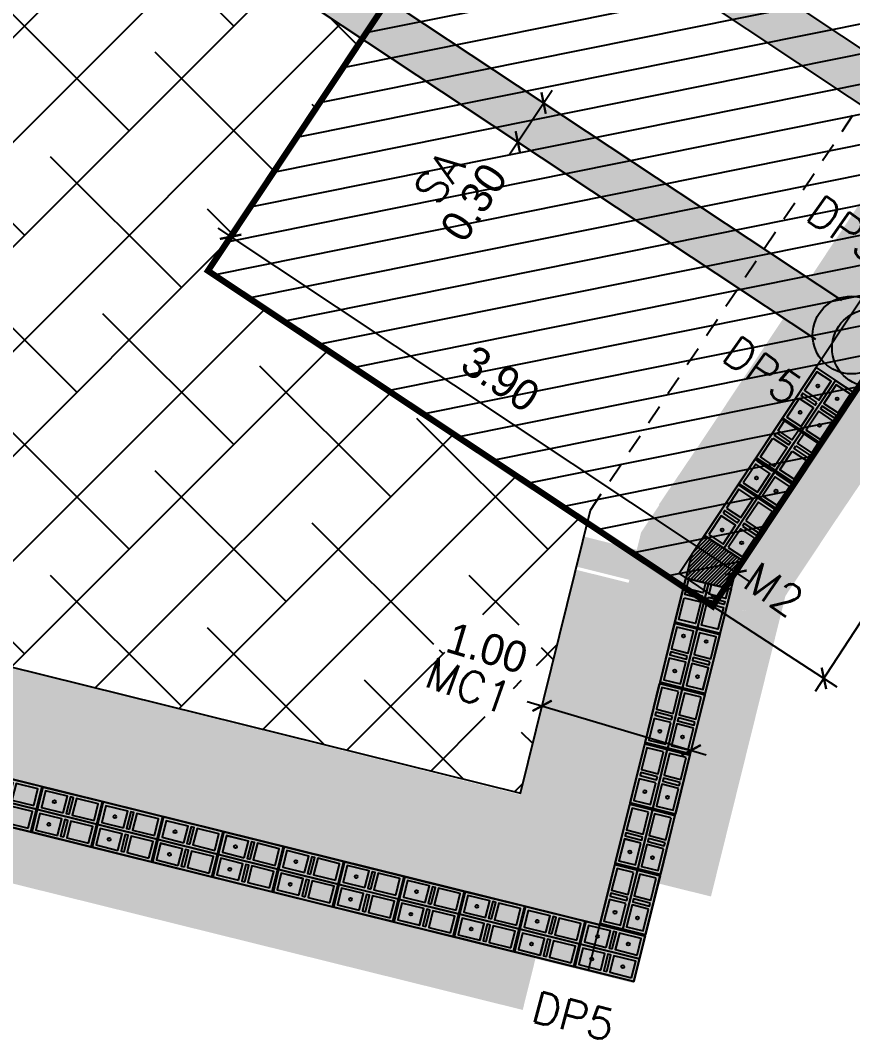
# Model space of a CAD drawing. Header units: metres. Extents: x -33.7 to 13.3, y -17.6 to 9.2.
# Drawn here: x -21.92 to -16.56, y -17.63 to -11.08 of the extents above; entities that cross this region are included whole.
import ezdxf
from ezdxf.enums import TextEntityAlignment as Align
from ezdxf.xclip import XClip

# ---------------------------------------------------------------- set-up
doc = ezdxf.new("R2010")
doc.units = ezdxf.units.M
doc.header["$XCLIPFRAME"] = 2
doc.linetypes.add('HIDDEN', pattern=[0.375, 0.25, -0.125])
for name, color, linetype in [('00', 8, 'Continuous'), ('COTAS', 1, 'Continuous'), ('Pin DP1 en Muro de contencion de 30cm', 3, 'Continuous'), ('Pin DP2 en Muro de contencion de 30cm', 33, 'Continuous'), ('Pin DP5 en Muro de contencion de 30cm', 8, 'Continuous'), ('REVISION', 1, 'Continuous'), ('S-cotas 001', 1, 'Continuous'), ('Zapata Z5 de 3.90 x 7.90 x 0.45 m', 40, 'Continuous')]:
    doc.layers.add(name, color=color, linetype=linetype)
for name, color, linetype, transparency in [('Cimiento corrido MC1 de 1.00 x 0.30 m', 4, 'Continuous', 0.5), ('Cimiento corrido MC1 de 1.00 x 0.30 m (dentro de zapata)', 144, 'Continuous', 0.5), ('SOT Muro de contencion de 30cm', 6, 'Continuous', 0.5)]:
    doc.layers.add(name, color=color, linetype=linetype, transparency=transparency)
doc.styles.add('ROMANS', font='romans')
doc.styles.add('ROTULOS', font='GOTHIC.TTF')
doc.styles.get("Standard").update_dxf_attribs({"font": 'arial.ttf'})
doc.dimstyles.new('DIM_100_2', dxfattribs={"dimtxt": 0.2, "dimasz": 0.1, "dimexe": 0.1, "dimexo": 0.1, "dimgap": 0.15, "dimtad": 1, "dimdsep": 46, "dimtxsty": 'ROTULOS', "dimblk": 'ARCHTICK', "dimcen": 0.1, "dimdle": 0.1, "dimaunit": 1, "dimadec": 3, "dimazin": 3, "dimtfac": 1, "dimtix": 1, "dimtmove": 2, "dimatfit": 3, "dimldrblk": 'FLECHA', "dimfxl": 0.25, "dimtvp": 1, "dimtolj": 1, "dimlwd": -1, "dimlwe": -1})

# ---------------------------------------------------------------- blocks, each defined once
blk = doc.blocks.new('*U102')
for points in [[(-0.075, 0.4), (0.075, 0.4), (0.075, 0.01), (-0.075, 0.01)], [(0.055, 0.38), (-0.055, 0.38), (-0.055, 0.235), (0.055, 0.235)], [(0.055, 0.215), (-0.055, 0.215), (-0.055, 0.195), (0.055, 0.195)], [(0.055, 0.175), (-0.055, 0.175), (-0.055, 0.03), (0.055, 0.03)]]:
    blk.add_lwpolyline(points, close=True)
at = {"color": 251}
blk.add_lwpolyline([(-0.075, 0), (0.075, 0)], dxfattribs=at)
at = {"color": 3}
blk.add_circle((0, 0.1025), 0.00953, dxfattribs=at)
blk = doc.blocks.new('*U103')
for points in [[(-0.075, 0.4), (0.075, 0.4), (0.075, 0.01), (-0.075, 0.01)], [(0.055, 0.38), (-0.055, 0.38), (-0.055, 0.235), (0.055, 0.235)], [(0.055, 0.215), (-0.055, 0.215), (-0.055, 0.195), (0.055, 0.195)], [(0.055, 0.175), (-0.055, 0.175), (-0.055, 0.03), (0.055, 0.03)]]:
    blk.add_lwpolyline(points, close=True)
at = {"color": 251}
blk.add_lwpolyline([(-0.075, 0), (0.075, 0)], dxfattribs=at)
at = {"color": 3}
blk.add_circle((0, 0.1025), 0.00953, dxfattribs=at)
blk = doc.blocks.new('*U104')
for points in [[(-0.075, 0.4), (0.075, 0.4), (0.075, 0.01), (-0.075, 0.01)], [(0.055, 0.38), (-0.055, 0.38), (-0.055, 0.235), (0.055, 0.235)], [(0.055, 0.215), (-0.055, 0.215), (-0.055, 0.195), (0.055, 0.195)], [(0.055, 0.175), (-0.055, 0.175), (-0.055, 0.03), (0.055, 0.03)]]:
    blk.add_lwpolyline(points, close=True)
at = {"color": 251}
blk.add_lwpolyline([(-0.075, 0), (0.075, 0)], dxfattribs=at)
at = {"color": 3}
blk.add_circle((0, 0.1025), 0.00953, dxfattribs=at)
blk = doc.blocks.new('*U13')
for points in [[(-0.075, 0.4), (0.075, 0.4), (0.075, 0.01), (-0.075, 0.01)], [(0.055, 0.38), (-0.055, 0.38), (-0.055, 0.235), (0.055, 0.235)], [(0.055, 0.215), (-0.055, 0.215), (-0.055, 0.195), (0.055, 0.195)], [(0.055, 0.175), (-0.055, 0.175), (-0.055, 0.03), (0.055, 0.03)]]:
    blk.add_lwpolyline(points, close=True)
blk = doc.blocks.new('*U101')
for points in [[(-0.075, 0.4), (0.075, 0.4), (0.075, 0.01), (-0.075, 0.01)], [(0.055, 0.38), (-0.055, 0.38), (-0.055, 0.235), (0.055, 0.235)], [(0.055, 0.215), (-0.055, 0.215), (-0.055, 0.195), (0.055, 0.195)], [(0.055, 0.175), (-0.055, 0.175), (-0.055, 0.03), (0.055, 0.03)]]:
    blk.add_lwpolyline(points, close=True)
at = {"color": 251}
blk.add_lwpolyline([(-0.075, 0), (0.075, 0)], dxfattribs=at)
at = {"color": 3}
blk.add_circle((0, 0.1025), 0.00953, dxfattribs=at)
blk = doc.blocks.new('*U16')
for points in [[(-0.075, 0.4), (0.075, 0.4), (0.075, 0.01), (-0.075, 0.01)], [(0.055, 0.38), (-0.055, 0.38), (-0.055, 0.235), (0.055, 0.235)], [(0.055, 0.215), (-0.055, 0.215), (-0.055, 0.195), (0.055, 0.195)], [(0.055, 0.175), (-0.055, 0.175), (-0.055, 0.03), (0.055, 0.03)]]:
    blk.add_lwpolyline(points, close=True)
at = {"color": 251}
blk.add_lwpolyline([(-0.075, 0), (0.075, 0)], dxfattribs=at)
at = {"color": 3}
blk.add_circle((0, 0.1025), 0.00953, dxfattribs=at)
blk = doc.blocks.new('*U66')
for points in [[(-0.075, 0.4), (0.075, 0.4), (0.075, 0.01), (-0.075, 0.01)], [(0.055, 0.38), (-0.055, 0.38), (-0.055, 0.235), (0.055, 0.235)], [(0.055, 0.215), (-0.055, 0.215), (-0.055, 0.195), (0.055, 0.195)], [(0.055, 0.175), (-0.055, 0.175), (-0.055, 0.03), (0.055, 0.03)]]:
    blk.add_lwpolyline(points, close=True)
at = {"color": 251}
blk.add_lwpolyline([(-0.075, 0), (0.075, 0)], dxfattribs=at)
at = {"color": 3}
blk.add_circle((0, 0.1025), 0.00953, dxfattribs=at)
blk = doc.blocks.new('*U12')
for points in [[(-0.075, 0.4), (0.075, 0.4), (0.075, 0.01), (-0.075, 0.01)], [(0.055, 0.38), (-0.055, 0.38), (-0.055, 0.235), (0.055, 0.235)], [(0.055, 0.215), (-0.055, 0.215), (-0.055, 0.195), (0.055, 0.195)], [(0.055, 0.175), (-0.055, 0.175), (-0.055, 0.03), (0.055, 0.03)]]:
    blk.add_lwpolyline(points, close=True)
at = {"color": 251}
blk.add_lwpolyline([(-0.075, 0), (0.075, 0)], dxfattribs=at)
at = {"color": 3}
for centre in [(0, 0.3075), (0, 0.1025)]:
    blk.add_circle(centre, 0.00953, dxfattribs=at)
blk = doc.blocks.new('*U67')
for points in [[(-0.075, 0.4), (0.075, 0.4), (0.075, 0.01), (-0.075, 0.01)], [(0.055, 0.38), (-0.055, 0.38), (-0.055, 0.235), (0.055, 0.235)], [(0.055, 0.215), (-0.055, 0.215), (-0.055, 0.195), (0.055, 0.195)], [(0.055, 0.175), (-0.055, 0.175), (-0.055, 0.03), (0.055, 0.03)]]:
    blk.add_lwpolyline(points, close=True)
at = {"color": 251}
blk.add_lwpolyline([(-0.075, 0), (0.075, 0)], dxfattribs=at)
at = {"color": 3}
blk.add_circle((0, 0.1025), 0.00953, dxfattribs=at)
blk = doc.blocks.new('*U68')
for points in [[(-0.075, 0.4), (0.075, 0.4), (0.075, 0.01), (-0.075, 0.01)], [(0.055, 0.38), (-0.055, 0.38), (-0.055, 0.235), (0.055, 0.235)], [(0.055, 0.215), (-0.055, 0.215), (-0.055, 0.195), (0.055, 0.195)], [(0.055, 0.175), (-0.055, 0.175), (-0.055, 0.03), (0.055, 0.03)]]:
    blk.add_lwpolyline(points, close=True)
at = {"color": 251}
blk.add_lwpolyline([(-0.075, 0), (0.075, 0)], dxfattribs=at)
at = {"color": 3}
blk.add_circle((0, 0.1025), 0.00953, dxfattribs=at)
blk = doc.blocks.new('*U69')
for points in [[(-0.075, 0.4), (0.075, 0.4), (0.075, 0.01), (-0.075, 0.01)], [(0.055, 0.38), (-0.055, 0.38), (-0.055, 0.235), (0.055, 0.235)], [(0.055, 0.215), (-0.055, 0.215), (-0.055, 0.195), (0.055, 0.195)], [(0.055, 0.175), (-0.055, 0.175), (-0.055, 0.03), (0.055, 0.03)]]:
    blk.add_lwpolyline(points, close=True)
at = {"color": 251}
blk.add_lwpolyline([(-0.075, 0), (0.075, 0)], dxfattribs=at)
at = {"color": 3}
blk.add_circle((0, 0.1025), 0.00953, dxfattribs=at)
blk = doc.blocks.new('*U70')
for points in [[(-0.075, 0.4), (0.075, 0.4), (0.075, 0.01), (-0.075, 0.01)], [(0.055, 0.38), (-0.055, 0.38), (-0.055, 0.235), (0.055, 0.235)], [(0.055, 0.215), (-0.055, 0.215), (-0.055, 0.195), (0.055, 0.195)], [(0.055, 0.175), (-0.055, 0.175), (-0.055, 0.03), (0.055, 0.03)]]:
    blk.add_lwpolyline(points, close=True)
at = {"color": 251}
blk.add_lwpolyline([(-0.075, 0), (0.075, 0)], dxfattribs=at)
at = {"color": 3}
blk.add_circle((0, 0.1025), 0.00953, dxfattribs=at)
blk = doc.blocks.new('*U71')
for points in [[(-0.075, 0.4), (0.075, 0.4), (0.075, 0.01), (-0.075, 0.01)], [(0.055, 0.38), (-0.055, 0.38), (-0.055, 0.235), (0.055, 0.235)], [(0.055, 0.215), (-0.055, 0.215), (-0.055, 0.195), (0.055, 0.195)], [(0.055, 0.175), (-0.055, 0.175), (-0.055, 0.03), (0.055, 0.03)]]:
    blk.add_lwpolyline(points, close=True)
at = {"color": 251}
blk.add_lwpolyline([(-0.075, 0), (0.075, 0)], dxfattribs=at)
at = {"color": 3}
blk.add_circle((0, 0.1025), 0.00953, dxfattribs=at)
blk = doc.blocks.new('*U72')
for points in [[(-0.075, 0.4), (0.075, 0.4), (0.075, 0.01), (-0.075, 0.01)], [(0.055, 0.38), (-0.055, 0.38), (-0.055, 0.235), (0.055, 0.235)], [(0.055, 0.215), (-0.055, 0.215), (-0.055, 0.195), (0.055, 0.195)], [(0.055, 0.175), (-0.055, 0.175), (-0.055, 0.03), (0.055, 0.03)]]:
    blk.add_lwpolyline(points, close=True)
at = {"color": 251}
blk.add_lwpolyline([(-0.075, 0), (0.075, 0)], dxfattribs=at)
at = {"color": 3}
blk.add_circle((0, 0.1025), 0.00953, dxfattribs=at)
blk = doc.blocks.new('*U73')
for points in [[(-0.075, 0.4), (0.075, 0.4), (0.075, 0.01), (-0.075, 0.01)], [(0.055, 0.38), (-0.055, 0.38), (-0.055, 0.235), (0.055, 0.235)], [(0.055, 0.215), (-0.055, 0.215), (-0.055, 0.195), (0.055, 0.195)], [(0.055, 0.175), (-0.055, 0.175), (-0.055, 0.03), (0.055, 0.03)]]:
    blk.add_lwpolyline(points, close=True)
at = {"color": 251}
blk.add_lwpolyline([(-0.075, 0), (0.075, 0)], dxfattribs=at)
at = {"color": 3}
blk.add_circle((0, 0.1025), 0.00953, dxfattribs=at)
blk = doc.blocks.new('*U74')
for points in [[(-0.075, 0.4), (0.075, 0.4), (0.075, 0.01), (-0.075, 0.01)], [(0.055, 0.38), (-0.055, 0.38), (-0.055, 0.235), (0.055, 0.235)], [(0.055, 0.215), (-0.055, 0.215), (-0.055, 0.195), (0.055, 0.195)], [(0.055, 0.175), (-0.055, 0.175), (-0.055, 0.03), (0.055, 0.03)]]:
    blk.add_lwpolyline(points, close=True)
at = {"color": 251}
blk.add_lwpolyline([(-0.075, 0), (0.075, 0)], dxfattribs=at)
at = {"color": 3}
blk.add_circle((0, 0.1025), 0.00953, dxfattribs=at)
blk = doc.blocks.new('*U75')
for points in [[(-0.075, 0.4), (0.075, 0.4), (0.075, 0.01), (-0.075, 0.01)], [(0.055, 0.38), (-0.055, 0.38), (-0.055, 0.235), (0.055, 0.235)], [(0.055, 0.215), (-0.055, 0.215), (-0.055, 0.195), (0.055, 0.195)], [(0.055, 0.175), (-0.055, 0.175), (-0.055, 0.03), (0.055, 0.03)]]:
    blk.add_lwpolyline(points, close=True)
at = {"color": 251}
blk.add_lwpolyline([(-0.075, 0), (0.075, 0)], dxfattribs=at)
at = {"color": 3}
blk.add_circle((0, 0.1025), 0.00953, dxfattribs=at)
blk = doc.blocks.new('*U105')
for points in [[(-0.075, 0.4), (0.075, 0.4), (0.075, 0.01), (-0.075, 0.01)], [(0.055, 0.38), (-0.055, 0.38), (-0.055, 0.235), (0.055, 0.235)], [(0.055, 0.215), (-0.055, 0.215), (-0.055, 0.195), (0.055, 0.195)], [(0.055, 0.175), (-0.055, 0.175), (-0.055, 0.03), (0.055, 0.03)]]:
    blk.add_lwpolyline(points, close=True)
at = {"color": 251}
blk.add_lwpolyline([(-0.075, 0), (0.075, 0)], dxfattribs=at)
at = {"color": 3}
blk.add_circle((0, 0.3075), 0.00953, dxfattribs=at)
blk = doc.blocks.new('*U361')
for points in [[(-0.075, 0.4), (0.075, 0.4), (0.075, 0.21), (-0.075, 0.21)], [(0.055, 0.38), (-0.055, 0.38), (-0.055, 0.235), (0.055, 0.235)]]:
    blk.add_lwpolyline(points, close=True)
at = {"color": 251}
blk.add_lwpolyline([(-0.075, 0.2), (0.075, 0.2)], dxfattribs=at)
blk.add_lwpolyline([(0.055, 0.21), (0.055, 0.215), (-0.055, 0.215), (-0.055, 0.21)])
at = {"color": 3}
blk.add_circle((0, 0.3075), 0.00953, dxfattribs=at)
blk = doc.blocks.new('*U363')
for points in [[(-0.075, 0.4), (0.075, 0.4), (0.075, 0.01), (-0.075, 0.01)], [(0.055, 0.38), (-0.055, 0.38), (-0.055, 0.235), (0.055, 0.235)], [(0.055, 0.215), (-0.055, 0.215), (-0.055, 0.195), (0.055, 0.195)], [(0.055, 0.175), (-0.055, 0.175), (-0.055, 0.03), (0.055, 0.03)]]:
    blk.add_lwpolyline(points, close=True)
at = {"color": 251}
blk.add_lwpolyline([(-0.075, 0), (0.075, 0)], dxfattribs=at)
at = {"color": 3}
for centre in [(0, 0.3075), (0, 0.1025)]:
    blk.add_circle(centre, 0.00953, dxfattribs=at)
blk = doc.blocks.new('*U362')
for points in [[(-0.075, 0.4), (0.075, 0.4), (0.075, 0.01), (-0.075, 0.01)], [(0.055, 0.38), (-0.055, 0.38), (-0.055, 0.235), (0.055, 0.235)], [(0.055, 0.215), (-0.055, 0.215), (-0.055, 0.195), (0.055, 0.195)], [(0.055, 0.175), (-0.055, 0.175), (-0.055, 0.03), (0.055, 0.03)]]:
    blk.add_lwpolyline(points, close=True)
blk = doc.blocks.new('_ArchTick')
at = {"color": 0, "linetype": 'ByBlock', "lineweight": -2, "const_width": 0.15}
blk.add_lwpolyline([(-0.5, -0.5), (0.5, 0.5)], dxfattribs=at)
blk = doc.blocks.new('*D406')
at = {"layer": 'COTAS'}
for p, q in [((-18.7696, -11.9413), (-18.4928, -11.5249)), ((-18.6315, -11.5528), (-18.6315, -11.5528)), ((-18.7976, -11.8027), (-18.7976, -11.8027))]:
    blk.add_line(p, q, dxfattribs=at)
at = {"layer": 'Defpoints', "color": 0}
for p in [(-18.5482, -11.6082), (-18.5482, -11.6082), (-18.7143, -11.858)]:
    blk.add_point(p, dxfattribs=at)
at = {"layer": 'COTAS', "linetype": 'ByBlock', "xscale": 0.1, "yscale": 0.1, "zscale": 0.1}
for p, rotation in [((-18.5482, -11.6082), 56.3867880681234), ((-18.7143, -11.858), 236.3867880681234)]:
    blk.add_blockref('_ArchTick', p, dxfattribs=dict(at, rotation=rotation))
at = {"layer": 'COTAS', "color": 1, "insert": (-18.9971, -12.2474), "char_height": 0.2, "attachment_point": 5, "rotation": 56.38679, "style": 'ROTULOS'}
blk.add_mtext('\\A1;0.30', dxfattribs=at)
blk = doc.blocks.new('FLECHA')
h = blk.add_hatch(color=256)
edge = h.paths.add_edge_path()
edge.add_line((-0.76, -0.716), (-0.346, 0))
edge.add_line((-0.346, 0), (-0.76, 0.716))
edge.add_arc((-0.63, 0.791), 0.15, 30, 210, ccw=False)
edge.add_line((-0.5, 0.866), (0, 0))
edge.add_line((0, 0), (-0.5, -0.866))
edge.add_arc((-0.63, -0.791), 0.15, 150, 330, ccw=False)
blk.add_line((-0.346, 0), (-1.83, 0))
blk.add_lwpolyline([(-0.76, -0.716), (-0.346, 0), (-0.76, 0.716, -1), (-0.5, 0.866), (0, 0), (-0.5, -0.866, -1)], format="xyb", close=True)
blk = doc.blocks.new('*D441')
at = {"layer": 'COTAS'}
for p, q in [((-18.5294, -15.3915), (-18.5294, -15.3915)), ((-18.6538, -15.4588), (-17.5027, -15.802)), ((-17.57, -15.6776), (-17.57, -15.6776))]:
    blk.add_line(p, q, dxfattribs=at)
at = {"layer": 'Defpoints', "color": 0}
for p in [(-18.5579, -15.4874), (-17.5986, -15.7734), (-17.5986, -15.7734)]:
    blk.add_point(p, dxfattribs=at)
at = {"layer": 'COTAS', "linetype": 'ByBlock', "xscale": 0.1, "yscale": 0.1, "zscale": 0.1}
for p, rotation in [((-18.5579, -15.4874), 163.3991030175995), ((-17.5986, -15.7734), 343.3991030175995)]:
    blk.add_blockref('_ArchTick', p, dxfattribs=dict(at, rotation=rotation))
at = {"layer": 'COTAS', "color": 1, "insert": (-18.9118, -15.1161), "char_height": 0.2, "attachment_point": 5, "rotation": 343.3991, "style": 'ROTULOS'}
blk.add_mtext('\\A1;1.00', dxfattribs=at)
blk = doc.blocks.new('*D460')
at = {"layer": 'Defpoints', "color": 0}
for p in [(-20.7079, -12.6881), (-17.3103, -14.6304), (-17.456, -14.8497)]:
    blk.add_point(p, dxfattribs=at)
at = {"layer": 'S-cotas 001'}
for p, q in [((-20.6525, -12.6048), (-20.5068, -12.3856)), ((-20.6454, -12.4135), (-17.227, -14.6858)), ((-17.4007, -14.7664), (-17.2549, -14.5472))]:
    blk.add_line(p, q, dxfattribs=at)
at = {"layer": 'S-cotas 001', "linetype": 'ByBlock', "xscale": 0.1, "yscale": 0.1, "zscale": 0.1}
for p, rotation in [((-20.5621, -12.4688), 146.3867880681234), ((-17.3103, -14.6304), 326.3867880681234)]:
    blk.add_blockref('_ArchTick', p, dxfattribs=dict(at, rotation=rotation))
at = {"layer": 'S-cotas 001', "color": 1, "insert": (-18.8255, -13.3831), "char_height": 0.2, "attachment_point": 5, "rotation": 326.38679, "style": 'ROTULOS'}
blk.add_mtext('\\A1;3.90', dxfattribs=at)
blk = doc.blocks.new('*D461')
at = {"layer": 'Defpoints', "color": 0}
for p in [(-13.3539, -8.1255), (-12.4511, -8.7131), (-17.6472, -14.7226)]:
    blk.add_point(p, dxfattribs=at)
at = {"layer": 'S-cotas 001'}
for p, q in [((-13.2701, -8.1801), (-12.3673, -8.7676)), ((-16.7989, -15.394), (-12.3965, -8.6292)), ((-17.5634, -14.7772), (-16.6606, -15.3647))]:
    blk.add_line(p, q, dxfattribs=at)
at = {"layer": 'S-cotas 001', "linetype": 'ByBlock', "xscale": 0.1, "yscale": 0.1, "zscale": 0.1}
for p, rotation in [((-12.4511, -8.7131), 56.94451861768274), ((-16.7444, -15.3102), 236.9445186176827)]:
    blk.add_blockref('_ArchTick', p, dxfattribs=dict(at, rotation=rotation))
at = {"layer": 'S-cotas 001', "color": 1, "insert": (-14.7625, -11.6933), "char_height": 0.2, "attachment_point": 5, "rotation": 56.94452, "style": 'ROTULOS'}
blk.add_mtext('\\A1;\\A1;7.90', dxfattribs=at)
blk = doc.blocks.new('Pin DP1 en Muro de contencion de 30cm')
at = {"layer": 'Pin DP1 en Muro de contencion de 30cm'}
blk.add_hatch(color=256, dxfattribs=at).paths.add_polyline_path([(-17.68, -16.0187), (-17.7867, -15.9923), (-17.8216, -16.133), (-17.7149, -16.1595)])
blk.add_lwpolyline([(-17.68, -16.0187), (-17.7867, -15.9923), (-17.8216, -16.133), (-17.7149, -16.1595)], close=True, dxfattribs=at)
blk = doc.blocks.new('Pin DP2 en Muro de contencion de 30cm v2')
at = {"layer": 'Pin DP2 en Muro de contencion de 30cm'}
for points in [[(-12.8245, -7.3641), (-12.7328, -7.4249), (-12.6526, -7.3041), (-12.7443, -7.2433)], [(-12.9378, -7.5349), (-12.8462, -7.5957), (-12.766, -7.4749), (-12.8576, -7.4141)]]:
    blk.add_hatch(color=256, dxfattribs=at).paths.add_polyline_path(points)
for points in [[(-12.8245, -7.3641), (-12.7328, -7.4249), (-12.6526, -7.3041), (-12.7443, -7.2433)], [(-12.9378, -7.5349), (-12.8462, -7.5957), (-12.766, -7.4749), (-12.8576, -7.4141)]]:
    blk.add_lwpolyline(points, close=True, dxfattribs=at)
blk = doc.blocks.new('Pin DP5 en Muro de contencion de 30cm v2')
at = {"layer": 'Pin DP5 en Muro de contencion de 30cm'}
for points in [[(-11.591, 8.8152), (-11.591, 8.7052), (-11.446, 8.7052), (-11.446, 8.8152)], [(-11.386, 8.8152), (-11.386, 8.7052), (-11.241, 8.7052), (-11.241, 8.8152)], [(-11.591, 8.6652), (-11.591, 8.5552), (-11.446, 8.5552), (-11.446, 8.6652)], [(-11.386, 8.6652), (-11.386, 8.5552), (-11.241, 8.5552), (-11.241, 8.6652)]]:
    blk.add_hatch(color=256, dxfattribs=at).paths.add_polyline_path(points)
for points in [[(-11.591, 8.8152), (-11.591, 8.7052), (-11.446, 8.7052), (-11.446, 8.8152)], [(-11.386, 8.8152), (-11.386, 8.7052), (-11.241, 8.7052), (-11.241, 8.8152)], [(-11.591, 8.6652), (-11.591, 8.5552), (-11.446, 8.5552), (-11.446, 8.6652)], [(-11.386, 8.6652), (-11.386, 8.5552), (-11.241, 8.5552), (-11.241, 8.6652)]]:
    blk.add_lwpolyline(points, close=True, dxfattribs=at)
blk = doc.blocks.new('Zapata Z5 de 3.90 x 7.90 x 0.45 m')
at = {"layer": 'Zapata Z5 de 3.90 x 7.90 x 0.45 m'}
h = blk.add_hatch(dxfattribs=at)
h.set_pattern_fill('ANSI31', color=256, scale=0.06, style=0)
h.paths.add_polyline_path([(-1.95, -3.95), (1.95, -3.95), (1.95, 3.95), (-1.95, 3.95)])
at = {"layer": 'Zapata Z5 de 3.90 x 7.90 x 0.45 m', "const_width": 0.04}
blk.add_lwpolyline([(-1.95, -3.95), (1.95, -3.95), (1.95, 3.95), (-1.95, 3.95)], close=True, dxfattribs=at)
blk = doc.blocks.new('xMuro 30')
blk.add_hatch(color=256).paths.add_polyline_path([(0, -0.15), (1, -0.15), (1, 0.15), (0, 0.15)])
blk.add_lwpolyline([(0, -0.15), (1, -0.15), (1, 0.15), (0, 0.15)], close=True)
at = {"color": 250, "flags": 1}
for tag, p in [('ID', (0, -0.25)), ('TIPO', (0, -0.35)), ('ESPESOR', (0, -0.45)), ('LARGO', (0, -0.55)), ('ALTO', (0, -0.65)), ('AREA', (0, -0.75))]:
    blk.add_attdef(tag, p, '', height=0.08, dxfattribs=at)

msp = doc.modelspace()

# ---------------------------------------------------------------- hatches: boundary and pattern name
at = {"layer": '00'}
h = msp.add_hatch(dxfattribs=at)
h.set_pattern_fill('ANSI38', color=256, scale=0.15)
h.paths.add_polyline_path([(-4.6593, 0.8334), (-8.386, 0.8334), (-8.386, -0.2387), (-4.6593, -0.2387)])
h.paths.add_polyline_path([(-5.3507, 0.0369), (-4.7173, 0.0369), (-4.7173, -0.2631), (-5.3507, -0.2631)])
h.paths.add_polyline_path([(-8.1834, 0.8535), (-7.731, 0.8535), (-7.731, 0.5535), (-8.1834, 0.5535)])
h.paths.add_polyline_path([(-9.586, 0.8334), (-9.586, -0.2387), (-8.386, -0.2387), (-8.386, 0.8334)])
h.paths.add_polyline_path([(-8.386, 6.3702), (-8.386, 1.5334), (-4.6593, 1.5334), (-4.6593, 3.3291), (-2.586, 3.3291), (-2.586, 6.3702)])
h.paths.add_polyline_path([(-11.086, 6.3702), (-11.086, 2.9834), (-9.586, 2.9834), (-9.586, 1.5334), (-8.386, 1.5334), (-8.386, 6.3702)])
h.paths.add_polyline_path([(-9.5393, 1.8241), (-8.9155, 1.8241), (-8.9155, 1.5241), (-9.5393, 1.5241)])
h.paths.add_polyline_path([(-8.386, 6.3702), (-8.386, 7.7363), (-8.8848, 7.7363), (-9.2848, 7.7363), (-9.6848, 7.7363), (-10.0848, 7.7363), (-10.4848, 7.7363), (-10.611, 7.7363), (-10.8848, 7.7362), (-11.086, 7.7362), (-11.086, 6.3702)])
h.paths.add_polyline_path([(-3.182, 7.8863), (-3.182, 7.8663), (-3.182, 7.8364), (-3.182, 7.7563), (-3.182, 7.7363), (-3.372, 7.7363), (-3.372, 7.8364), (-3.7597, 7.8364), (-3.7597, 7.7363), (-3.986, 7.7363), (-3.986, 6.7363), (-4.686, 6.7363), (-4.686, 7.7363), (-4.9222, 7.7363), (-5.1122, 7.7363), (-5.3598, 7.7363), (-5.7598, 7.7363), (-6.1598, 7.7363), (-6.5598, 7.7363), (-6.9598, 7.7363), (-7.3598, 7.7363), (-7.586, 7.7362), (-7.586, 6.7363), (-8.286, 6.7363), (-8.286, 7.7363), (-8.386, 7.7363), (-8.386, 6.3702), (-2.586, 6.3702), (-2.586, 6.7363), (-2.936, 6.7363), (-2.936, 7.7363), (-3.172, 7.7363), (-3.172, 7.8364), (-3.172, 7.8863)], is_closed=False)
h.paths.add_polyline_path([(-2.586, 3.3291), (1.439, 3.3291), (1.439, 4.9451), (-2.011, 4.9451), (-2.011, 6.3702), (-2.586, 6.3702)])
h.paths.add_polyline_path([(-2.011, 7.7363), (-2.236, 7.7363), (-2.236, 6.7363), (-2.586, 6.7363), (-2.586, 6.3702), (-2.011, 6.3702)])
h.paths.add_polyline_path([(4.6574, 4.9302), (3.9462, 5.2268), (4.0571, 5.4926), (2.139, 6.2926), (2.139, 1.5084), (3.2303, 1.5084)])
h.paths.add_polyline_path([(10.1144, 2.8169), (9.7724, 2.9595), (9.9071, 3.2826), (6.4461, 4.726), (6.2536, 4.2645), (5.3035, 4.6608), (3.9158, 1.3334), (9.4957, 1.3334), (9.7777, 2.0095)])
h.paths.add_polyline_path([(8.7205, 1.6505), (9.3407, 1.3935), (9.1876, 1.024), (8.5673, 1.281)])
h.paths.add_polyline_path([(9.4957, 1.3334), (3.9158, 1.3334), (3.6968, 0.8084), (2.139, 0.8084), (2.139, -2.6637), (7.8287, -2.6637)])
h.paths.add_polyline_path([(7.0302, -2.4025), (7.6504, -2.6595), (7.4973, -3.029), (6.877, -2.772)])
h.paths.add_polyline_path([(8.6568, 1.3446), (9.1961, 1.0926), (9.0691, 0.8208), (8.5298, 1.0728)])
h.paths.add_polyline_path([(7.453, -3.5646), (7.8287, -2.6637), (2.139, -2.6637), (2.139, -3.1747), (3.0741, -3.5646)])
h.paths.add_polyline_path([(3.0741, -3.5646), (6.4622, -4.9777), (6.5969, -4.6546), (6.9389, -4.7973), (7.453, -3.5646)])
h.paths.add_polyline_path([(-5.3882, -2.6637), (-5.3882, -0.9387), (-8.0538, -0.9387), (-8.0538, -2.6637)])
h.paths.add_polyline_path([(-6.0368, -2.5157), (-5.5845, -2.5157), (-5.5845, -2.8157), (-6.0368, -2.8157)])
h.paths.add_polyline_path([(-11.386, -3.8953), (-11.386, -2.6637), (-11.386, -0.3166), (-12.886, -0.3166), (-12.886, 0.5401), (-15.8572, -0.7944), (-17.5814, -3.3881), (-14.0719, -5.7717), (-13.5557, -4.9952), (-12.557, -5.6591)])
h.paths.add_polyline_path([(-15.8572, -0.7944), (-17.6054, -1.5796), (-17.4593, -1.6767), (-18.2811, -2.9129), (-17.5814, -3.3881)])
h.paths.add_polyline_path([(-12.886, 1.3334), (-12.886, 2.4194), (-15.3829, 4.7202), (-17.9279, 4.7202), (-20.7334, 0.4997), (-17.9006, -1.3833), (-15.5456, -0.3256), (-14.4428, 1.3334)])
h.paths.add_polyline_path([(-11.786, 2.9834), (-12.886, 2.9834), (-12.886, 2.8274), (-15.36, 5.107), (-15.36, 5.5139), (-11.786, 5.5139), (-11.786, 2.9834)])
h.paths.add_polyline_path([(-23.2556, 0.1331), (-23.1743, 0.079), (-22.2323, 1.4961), (-20.9832, 0.6658), (-18.2881, 4.7202), (-18.66, 4.7202), (-18.66, 7.0363)])
h.paths.add_polyline_path([(-15.36, 7.0363), (-15.36, 6.3702), (-11.786, 6.3702), (-11.786, 7.0363)])
h.paths.add_polyline_path([(-14.9493, 6.5059), (-14.4969, 6.5059), (-14.4969, 6.2059), (-14.9493, 6.2059)])
h.paths.add_polyline_path([(-13.402, 7.054), (-12.7307, 7.0389), (-12.7397, 6.639), (-13.411, 6.6541)])
h.paths.add_polyline_path([(-11.736, 6.2139), (-11.736, 6.3702), (-15.36, 6.3702), (-15.36, 6.2139)])
h.paths.add_polyline_path([(-22.706, -7.3169), (-22.4748, -6.3262), (-20.6318, -6.7465), (-19.9949, -3.9537), (-22.5603, -2.2485), (-24.2496, -4.7898), (-23.3334, -5.3988), (-24.0254, -6.4398)])
h.paths.add_polyline_path([(-25.7636, -7.053), (-25.6242, -7.0875), (-25.9129, -8.2523), (-23.5743, -8.8319), (-23.4877, -8.4824), (-23.4397, -8.2471), (-23.8182, -8.1533), (-24.2016, -8.0582), (-24.5899, -7.962), (-24.9781, -7.8658), (-25.3664, -7.7696), (-25.7449, -7.6757), (-25.7088, -7.5301), (-25.3206, -7.6264), (-24.9323, -7.7226), (-24.5441, -7.8188), (-24.1558, -7.9151), (-23.7821, -8.0077), (-23.3939, -8.1039), (-23.2483, -8.14), (-23.3445, -8.5282), (-23.4287, -8.868), (-23.0877, -8.9525), (-22.706, -7.3169), (-24.0254, -6.4398), (-24.7173, -7.4808), (-25.6392, -6.868)])
h.paths.add_polyline_path([(-19.3284, -9.3819), (-18.7609, -9.7591), (-16.3508, -6.1334), (-13.937, -7.7379), (-13.7738, -7.492), (-14.7736, -6.8274), (-14.238, -6.0216), (-17.7475, -3.638), (-19.9216, -6.9085), (-18.797, -7.165)])
h.paths.add_polyline_path([(-19.7546, -10.8089), (-19.5492, -10.945), (-18.927, -10.009), (-19.4029, -9.6926), (-19.6751, -10.8286)])
h.paths.add_polyline_path([(-18.6973, -16.0499), (-18.2664, -14.311), (-20.7079, -12.6881), (-19.7152, -11.1948), (-20.6224, -10.5938), (-20.8884, -10.5278), (-21.2767, -10.4316), (-21.6649, -10.3354), (-22.0532, -10.2391), (-22.124, -10.2216), (-24.9656, -14.4963)])
h.paths.add_polyline_path([(-24.9656, -14.4963), (-22.124, -10.2216), (-22.4414, -10.1429), (-22.8297, -10.0467), (-23.218, -9.9505), (-23.6062, -9.8542), (-23.9945, -9.758), (-24.3827, -9.6618), (-24.771, -9.5655), (-25.1592, -9.4693), (-25.5475, -9.3731), (-25.9357, -9.2769), (-26.1534, -9.2229), (-26.324, -9.1806), (-26.7122, -9.0844), (-27.1005, -8.9882), (-27.2036, -8.9626), (-30.0452, -13.2373), (-25.6764, -14.3201)])
h.paths.add_polyline_path([(-22.1972, -9.4099), (-21.5063, -9.5712), (-21.5972, -9.9607), (-22.2881, -9.7994)])
h.paths.add_polyline_path([(-27.2036, -8.9626), (-27.4887, -8.8919), (-27.877, -8.7957), (-28.2652, -8.6995), (-28.2888, -8.6936), (-28.6535, -8.6032), (-29.032, -8.5094), (-29.1026, -8.4919), (-31.9442, -12.7666), (-30.0452, -13.2373)])
h.paths.add_polyline_path([(-29.6289, -8.3615), (-29.6974, -8.3445), (-29.733, -8.3357), (-30.0423, -8.259), (-33.4182, -12.4013), (-31.9442, -12.7666), (-29.1026, -8.4919), (-29.2503, -8.4553)])
h.paths.add_polyline_path([(-27.3143, -6.1019), (-26.9261, -6.1982), (-26.5378, -6.2944), (-26.4809, -6.3085), (-26.7993, -6.0969), (-26.1073, -5.0559), (-26.5251, -4.7781), (-27.3934, -6.0824), (-27.3241, -6.0995)], is_closed=False)
h.paths.add_polyline_path([(-26.1838, -6.5367), (-26.1924, -6.5713), (-26.338, -6.5352), (-26.3294, -6.5006), (-26.5836, -6.4376), (-26.9719, -6.3414), (-27.3601, -6.2451), (-27.4817, -6.215), (-27.7172, -6.5687), (-26.0735, -6.9761), (-25.889, -6.702), (-26.1102, -6.5549)])
h.paths.add_polyline_path([(-27.7888, -6.6763), (-28.4237, -7.6299), (-28.0482, -7.723)])
h.paths.add_polyline_path([(-23.1743, 0.079), (-23.2556, 0.1331), (-26.5251, -4.7781), (-26.1073, -5.0559), (-25.4153, -4.0149), (-24.4994, -4.6237), (-22.8101, -2.0824), (-24.0592, -1.2521)])
h.paths.add_polyline_path([(-14.4428, 1.3334), (-15.5456, -0.3256), (-12.886, 0.8689), (-12.886, 1.3334)])
h.paths.add_polyline_path([(-11.0382, -0.4636), (-11.0382, -0.3166), (-11.386, -0.3166), (-11.386, -2.6637), (-11.3538, -2.6637), (-11.3538, -0.4636)])
h.paths.add_polyline_path([(-19.9216, -6.9085), (-17.7475, -3.638), (-18.4471, -3.1628), (-19.2861, -4.4249), (-19.7277, -4.1314), (-20.3393, -6.8132)])
h.paths.add_polyline_path([(2.1518, -2.8988), (2.7756, -2.8988), (2.7756, -3.1988), (2.1518, -3.1988)])
h.paths.add_polyline_path([(-20.7446, -3.7304), (-20.0476, -3.8632), (-20.1225, -4.2561), (-20.8195, -4.1233)])
h.paths.add_polyline_path([(-25.755, -7.6631), (-25.1515, -7.8209), (-25.2273, -8.1111), (-25.8309, -7.9534)])
h.paths.add_polyline_path([(-19.2987, -9.1554), (-19.0535, -8.8097), (-18.8088, -8.9833), (-19.054, -9.329)])
h.paths.add_polyline_path([(-20.9886, -10.5251), (-20.5588, -10.6317), (-20.631, -10.9229), (-21.0608, -10.8163)])
h.paths.add_polyline_path([(-25.441, -14.4093), (-25.2795, -13.7576), (-24.8912, -13.8538), (-25.0527, -14.5055)])
h.paths.add_polyline_path([(-25.6505, -14.3528), (-25.5225, -13.7715), (-25.2295, -13.8361), (-25.3575, -14.4174)])
h.paths.add_polyline_path([(-19.8576, -6.0936), (-19.4643, -5.503), (-19.1314, -5.7247), (-19.5246, -6.3153)])
h.paths.add_polyline_path([(-2.011, 6.6254), (-2.0963, 6.6254), (-2.0963, 6.9254), (-2.011, 6.9254)], flags=16)
h.paths.add_polyline_path([(-2.011, 6.8147), (-2.1595, 6.8147), (-2.1595, 7.2147), (-2.011, 7.2147)], flags=16)
h.paths.add_polyline_path([(-7.1504, 0.8049), (-6.441, 0.789), (-6.45, 0.3891), (-7.1594, 0.4051)], flags=16)
h.paths.add_polyline_path([(-7.1232, 0.4867), (-6.547, 0.4867), (-6.547, 0.1867), (-7.1232, 0.1867)], flags=16)
h.paths.add_polyline_path([(-6.0487, -0.1365), (-6.0487, 0.5635), (-5.6487, 0.5635), (-5.6487, -0.1365)], flags=16)
h.paths.add_polyline_path([(-11.0246, 6.0206), (-10.3913, 6.0206), (-10.3913, 5.7206), (-11.0246, 5.7206)], flags=16)
h.paths.add_polyline_path([(-10.7401, 4.2263), (-10.1639, 4.2263), (-10.1639, 3.9263), (-10.7401, 3.9263)], flags=16)
h.paths.add_polyline_path([(-10.8373, 4.5734), (-10.1277, 4.5734), (-10.1277, 4.1734), (-10.8373, 4.1734)], flags=16)
h.paths.add_polyline_path([(-8.9728, 6.9005), (-8.9728, 7.572), (-8.5728, 7.572), (-8.5728, 6.9005)], flags=16)
h.paths.add_polyline_path([(-10.0971, 7.638), (-9.4258, 7.6229), (-9.4348, 7.223), (-10.1061, 7.2381)], flags=16)
h.paths.add_polyline_path([(-10.0218, 7.3154), (-9.4265, 7.3154), (-9.4265, 7.0154), (-10.0218, 7.0154)], flags=16)
h.paths.add_polyline_path([(-10.8373, 7.0355), (-10.1277, 7.0355), (-10.1277, 6.6355), (-10.8373, 6.6355)], flags=16)
h.paths.add_polyline_path([(-10.7401, 6.6884), (-10.1639, 6.6884), (-10.1639, 6.3884), (-10.7401, 6.3884)], flags=16)
h.paths.add_polyline_path([(-5.3728, 6.9005), (-5.3728, 7.572), (-4.9728, 7.572), (-4.9728, 6.9005)], flags=16)
h.paths.add_polyline_path([(-6.3245, 7.3651), (-5.7292, 7.3651), (-5.7292, 7.0651), (-6.3245, 7.0651)], flags=16)
h.paths.add_polyline_path([(-6.3998, 7.638), (-5.7285, 7.6229), (-5.7375, 7.223), (-6.4088, 7.2381)], flags=16)
h.paths.add_polyline_path([(-3.7873, 7.2147), (-3.0777, 7.2147), (-3.0777, 6.8147), (-3.7873, 6.8147)], flags=16)
h.paths.add_polyline_path([(-7.2901, 6.8676), (-6.7139, 6.8676), (-6.7139, 6.5676), (-7.2901, 6.5676)], flags=16)
h.paths.add_polyline_path([(-7.3873, 7.2147), (-6.6777, 7.2147), (-6.6777, 6.8147), (-7.3873, 6.8147)], flags=16)
h.paths.add_polyline_path([(-1.8399, 4.034), (-1.1304, 4.034), (-1.1304, 3.634), (-1.8399, 3.634)], flags=16)
h.paths.add_polyline_path([(0.4157, 4.2451), (0.9919, 4.2451), (0.9919, 3.9451), (0.4157, 3.9451)], flags=16)
h.paths.add_polyline_path([(0.3231, 4.5921), (1.0326, 4.5921), (1.0326, 4.1921), (0.3231, 4.1921)], flags=16)
h.paths.add_polyline_path([(3.3137, 4.5875), (3.9633, 4.302), (3.8023, 3.9358), (3.1528, 4.2213)], flags=16)
h.paths.add_polyline_path([(3.2297, 4.2453), (3.7572, 4.0135), (3.6365, 3.7389), (3.109, 3.9707)], flags=16)
h.paths.add_polyline_path([(2.1466, -0.3731), (2.7704, -0.3731), (2.7704, -0.6731), (2.1466, -0.6731)], flags=16)
h.paths.add_polyline_path([(3.1299, 0.6767), (3.7728, 0.6767), (3.7728, 0.3767), (3.1299, 0.3767)], flags=16)
h.paths.add_polyline_path([(6.9665, -2.7084), (7.5058, -2.9604), (7.3788, -3.2322), (6.8395, -2.9801)], flags=16)
h.paths.add_polyline_path([(-7.9718, -0.9672), (-7.2625, -0.9832), (-7.2715, -1.3831), (-7.9809, -1.3671)], flags=16)
h.paths.add_polyline_path([(-7.9447, -1.2855), (-7.3685, -1.2855), (-7.3685, -1.5855), (-7.9447, -1.5855)], flags=16)
h.paths.add_polyline_path([(-16.0534, -4.1835), (-15.8082, -3.8378), (-15.5635, -4.0114), (-15.8087, -4.3571)], flags=16)
h.paths.add_polyline_path([(-15.882, -4.4089), (-15.4893, -3.818), (-15.1561, -4.0394), (-15.5489, -4.6303)], flags=16)
h.paths.add_polyline_path([(-15.4944, -0.66), (-15.1916, -1.3017), (-15.5533, -1.4724), (-15.8562, -0.8307)], flags=16)
h.paths.add_polyline_path([(-15.1916, -0.7068), (-14.9795, -1.0737), (-15.2392, -1.2238), (-15.4513, -0.8569)], flags=16)
h.paths.add_polyline_path([(-12.4951, -4.0567), (-11.9374, -4.4306), (-12.1602, -4.7628), (-12.7178, -4.3889)], flags=16)
h.paths.add_polyline_path([(-12.6176, -4.3441), (-12.1384, -4.6972), (-12.3163, -4.9387), (-12.7955, -4.5856)], flags=16)
h.paths.add_polyline_path([(-18.1856, -2.8372), (-17.7928, -2.2463), (-17.4597, -2.4677), (-17.8524, -3.0586)], flags=16)
h.paths.add_polyline_path([(-19.6813, 0.7981), (-19.0904, 0.4053), (-19.3118, 0.0722), (-19.9027, 0.465)], flags=16)
h.paths.add_polyline_path([(-15.0925, 3.5852), (-14.7506, 3.8357), (-14.5733, 3.5937), (-14.9152, 3.3432)], flags=16)
h.paths.add_polyline_path([(-19.1626, 2.6531), (-18.5717, 2.2604), (-18.7931, 1.9272), (-19.384, 2.32)], flags=16)
h.paths.add_polyline_path([(-18.8699, 2.7271), (-18.5287, 2.4757), (-18.7067, 2.2342), (-19.0479, 2.4856)], flags=16)
h.paths.add_polyline_path([(-15.0544, 3.2966), (-14.5142, 3.7567), (-14.2549, 3.4521), (-14.795, 2.9921)], flags=16)
h.paths.add_polyline_path([(-15.3473, 5.5061), (-14.7235, 5.5061), (-14.7235, 5.2061), (-15.3473, 5.2061)], flags=16)
h.paths.add_polyline_path([(-13.6656, 5.4855), (-12.9562, 5.4695), (-12.9653, 5.0696), (-13.6746, 5.0856)], flags=16)
h.paths.add_polyline_path([(-13.6384, 5.1672), (-13.0622, 5.1672), (-13.0622, 4.8672), (-13.6384, 4.8672)], flags=16)
h.paths.add_polyline_path([(-20.9408, 3.2934), (-20.4616, 2.9403), (-20.6396, 2.6988), (-21.1188, 3.0519)], flags=16)
h.paths.add_polyline_path([(-20.8113, 3.603), (-20.2521, 3.2313), (-20.4736, 2.8982), (-21.0327, 3.2699)], flags=16)
h.paths.add_polyline_path([(-13.3383, 6.7373), (-12.7431, 6.7373), (-12.7431, 6.4373), (-13.3383, 6.4373)], flags=16)
h.paths.add_polyline_path([(-20.6692, -4.0667), (-20.2504, -4.1315), (-20.2962, -4.4279), (-20.7151, -4.3632)], flags=16)
h.paths.add_polyline_path([(-22.9334, -3.0194), (-22.3425, -3.4122), (-22.5639, -3.7453), (-23.1548, -3.3525)], flags=16)
h.paths.add_polyline_path([(-22.6407, -2.9454), (-22.2996, -3.1968), (-22.4775, -3.4384), (-22.8187, -3.187)], flags=16)
h.paths.add_polyline_path([(-23.6003, -7.6928), (-22.9968, -7.8506), (-23.0727, -8.1408), (-23.6762, -7.983)], flags=16)
h.paths.add_polyline_path([(-19.1273, -9.3808), (-18.7346, -8.7899), (-18.4014, -9.0114), (-18.7942, -9.6023)], flags=16)
h.paths.add_polyline_path([(-19.2282, -15.1266), (-18.6685, -15.3293), (-18.7707, -15.6113), (-19.3304, -15.4087)], flags=16)
h.paths.add_polyline_path([(-21.7032, -10.3271), (-21.0997, -10.4849), (-21.1756, -10.7752), (-21.7791, -10.6174)], flags=16)
h.paths.add_polyline_path([(-19.1764, -14.8285), (-18.5329, -15.0204), (-18.6472, -15.4037), (-19.2907, -15.2119)], flags=16)
h.paths.add_polyline_path([(-24.6976, -2.4015), (-24.2184, -2.7546), (-24.3963, -2.9961), (-24.8755, -2.643)], flags=16)
h.paths.add_polyline_path([(-24.8921, -2.5383), (-24.3329, -2.91), (-24.5543, -3.2432), (-25.1135, -2.8715)], flags=16)
h.paths.add_polyline_path([(8.1076, 3.5617), (8.6525, 3.3222), (8.5318, 3.0475), (7.9869, 3.287)], flags=16)
h.paths.add_polyline_path([(8.2853, 3.9202), (8.8214, 3.6702), (8.6481, 3.2986), (8.112, 3.5486)], flags=16)
h.paths.add_polyline_path([(2.8707, 5.5518), (3.4156, 5.3122), (3.2949, 5.0376), (2.75, 5.2771)], flags=24)
h.paths.add_polyline_path([(3.1058, 5.8643), (3.618, 5.5686), (3.413, 5.2135), (2.9008, 5.5092)], flags=24)
h = msp.add_hatch(dxfattribs=at)
h.set_pattern_fill('ANSI31', color=256, scale=0.005)
h.set_pattern_definition([(45, (-772966.274528, -1616464.951601), (-0.01122532015134, 0.01122532015134), [])])
h.paths.add_polyline_path([(-17.2624, -14.557), (-17.5123, -14.3909), (-17.5957, -14.5147), (-17.633, -14.6652), (-17.3418, -14.7374), (-17.3169, -14.637)])

# ---------------------------------------------------------------- linework, layer by layer
for points in [[(-17.1568, -14.407), (-10.0922, -3.7636)], [(-13.1043, -8.2924), (-13.1043, -8.2924), (-17.3169, -14.637)], [(-15.7614, -11.753), (-20.6719, -8.4888)], [(-15.9275, -12.0028), (-20.838, -8.7387)], [(-16.6293, -12.8796), (-20.5046, -10.3119)], [(-16.7954, -13.1294), (-20.644, -10.5795)], [(-17.6472, -14.7226), (-20.7079, -12.6881), (-19.7152, -11.1948)], [(-33.4948, -12.3823), (-18.6973, -16.0499), (-18.2458, -14.2282)], [(-33.7353, -13.3529), (-17.9673, -17.2611), (-17.3177, -14.6403)]]:
    msp.add_lwpolyline(points, dxfattribs=at)
for points, const_width in [([(-17.3917, -14.4717), (-13.1803, -8.228)], 1), ([(-15.8445, -11.8779), (-20.755, -8.6138)], 0.3), ([(-16.7123, -13.0045), (-20.5743, -10.4457)], 0.3), ([(-17.8491, -16.7866), (-33.0504, -12.9964)], 1), ([(-17.8495, -14.7132), (-17.8013, -14.5199)], 1), ([(-18.3795, -16.8391), (-17.8543, -14.7325)], 1)]:
    msp.add_lwpolyline(points, dxfattribs=dict(at, const_width=const_width))
at = {"layer": '00', "linetype": 'HIDDEN', "ltscale": 0.5}
msp.add_lwpolyline([(-18.2458, -14.2282), (-13.937, -7.7379)], dxfattribs=at)
at = {"layer": '00'}
msp.add_lwpolyline([(-17.2624, -14.557), (-17.5123, -14.3909), (-17.5957, -14.5147), (-17.633, -14.6652), (-17.3418, -14.7374), (-17.3169, -14.637)], close=True, dxfattribs=at)
for centre in [(-17.6479, -15.0374), (-17.5023, -15.0735)]:
    msp.add_circle(centre, 0.00952, dxfattribs=at)
at = {"layer": 'Cimiento corrido MC1 de 1.00 x 0.30 m', "const_width": 1}
for points in [[(-33.1378, -13.3465), (-18.5621, -16.9591)], [(-17.5145, -14.8108), (-17.9565, -16.5941)]]:
    msp.add_lwpolyline(points, dxfattribs=at)
at = {"layer": 'Cimiento corrido MC1 de 1.00 x 0.30 m (dentro de zapata)', "const_width": 1}
msp.add_lwpolyline([(-13.2109, -8.1854), (-17.4562, -14.5754), (-17.5145, -14.8108)], dxfattribs=at)
at = {"layer": 'REVISION', "color": 1}
for centre in [(-16.5671, -13.1014), (-16.4419, -13.1846)]:
    msp.add_circle(centre, 0.25, dxfattribs=at)

# ---------------------------------------------------------------- block references
at = {"layer": '00'}
for name, p, rotation in [('Zapata Z5 de 3.90 x 7.90 x 0.45 m', (-16.8973, -10.478), 326.3865539118637), ('*U363', (-16.9537, -13.685), 326.4290513009439), ('Pin DP5 en Muro de contencion de 30cm v2', (-3.2274, -8.85), 56.41405476215549), ('*U363', (-16.8288, -13.768), 326.4290513009439), ('*U361', (-17.0076, -13.7659), 146.4290513009439), ('Pin DP1 en Muro de contencion de 30cm', (-39.3007, -23.1924), 160.3494582355795), ('*U361', (-16.8827, -13.8489), 146.4290513009439), ('Pin DP1 en Muro de contencion de 30cm', (-39.1757, -23.2755), 160.3494582355795), ('*U105', (-17.2287, -14.0992), 146.4290513009439), ('*U105', (-17.1038, -14.1822), 146.4290513009439), ('Pin DP1 en Muro de contencion de 30cm', (-39.5218, -23.5257), 160.3494582355795), ('Pin DP1 en Muro de contencion de 30cm', (-39.3969, -23.6088), 160.3494582355795), ('Pin DP2 en Muro de contencion de 30cm v2', (-8.1243, -3.8736), 19.65056161226331), ('*U104', (-17.7286, -15.3628), 346.0795878107041), ('Pin DP2 en Muro de contencion de 30cm v2', (-7.9787, -3.9097), 19.65056161226331), ('*U104', (-17.583, -15.3988), 346.0795878107041), ('*U103', (-17.8248, -15.751), 346.0795878107041), ('*U103', (-17.6792, -15.7871), 346.0795878107041), ('*U102', (-17.9211, -16.1393), 346.0795878107041), ('*U102', (-17.7755, -16.1754), 346.0795878107041), ('*U75', (-22.1839, -15.9842), 256.0795878044269), ('*U74', (-21.7957, -16.0804), 256.0795878044269), ('Pin DP1 en Muro de contencion de 30cm', (-5.6203, -33.8559), 270.0000011238745), ('*U75', (-22.22, -16.1298), 256.0795878044269), ('*U73', (-21.4074, -16.1766), 256.0795878044269), ('*U74', (-21.8318, -16.226), 256.0795878044269), ('Pin DP1 en Muro de contencion de 30cm', (-5.6564, -34.0015), 270.0000011238745), ('Pin DP1 en Muro de contencion de 30cm', (-5.2321, -33.9521), 270.0000011238745), ('*U16', (-18.0173, -16.5275), 346.0795878107041), ('*U16', (-17.8717, -16.5636), 346.0795878107041), ('*U73', (-21.4435, -16.3222), 256.0795878044269), ('*U72', (-21.0192, -16.2729), 256.0795878044269), ('Pin DP1 en Muro de contencion de 30cm', (-4.8438, -34.0483), 270.0000011238745), ('Pin DP1 en Muro de contencion de 30cm', (-5.2682, -34.0977), 270.0000011238745), ('*U71', (-20.6309, -16.3691), 256.0795878044269), ('*U72', (-21.0553, -16.4185), 256.0795878044269), ('Pin DP1 en Muro de contencion de 30cm', (-4.8799, -34.1939), 270.0000011238745), ('Pin DP1 en Muro de contencion de 30cm', (-4.4556, -34.1446), 270.0000011238745), ('*U71', (-20.667, -16.5147), 256.0795878044269), ('*U70', (-20.2427, -16.4653), 256.0795878044269), ('Pin DP1 en Muro de contencion de 30cm', (-4.0673, -34.2408), 270.0000011238745), ('Pin DP1 en Muro de contencion de 30cm', (-4.4917, -34.2901), 270.0000011238745), ('*U69', (-19.8544, -16.5616), 256.0795878044269), ('*U101', (-18.1135, -16.9158), 346.0795878107041), ('*U70', (-20.2788, -16.6109), 256.0795878044269), ('Pin DP1 en Muro de contencion de 30cm', (-4.1034, -34.3864), 270.0000011238745), ('Pin DP1 en Muro de contencion de 30cm', (-3.6791, -34.337), 270.0000011238745), ('*U101', (-17.9679, -16.9519), 346.0795878107041), ('*U69', (-19.8905, -16.7071), 256.0795878044269), ('*U68', (-19.4662, -16.6578), 256.0795878044269), ('Pin DP1 en Muro de contencion de 30cm', (-3.2908, -34.4332), 270.0000011238745), ('Pin DP1 en Muro de contencion de 30cm', (-3.7152, -34.4826), 270.0000011238745), ('*U67', (-19.0779, -16.754), 256.0795878044269), ('Pin DP1 en Muro de contencion de 30cm', (-2.9026, -34.5295), 270.0000011238745), ('*U68', (-19.5023, -16.8034), 256.0795878044269), ('Pin DP1 en Muro de contencion de 30cm', (-3.3269, -34.5788), 270.0000011238745), ('*U67', (-19.114, -16.8996), 256.0795878044269), ('*U66', (-18.6897, -16.8502), 256.0795878044269), ('Pin DP1 en Muro de contencion de 30cm', (-2.5143, -34.6257), 270.0000011238745), ('Pin DP1 en Muro de contencion de 30cm', (-2.9387, -34.6751), 270.0000011238745), ('Pin DP5 en Muro de contencion de 30cm v2', (-27.1118, -5.8921), 166.0796091446829), ('*U12', (-18.3014, -16.9465), 256.0795878044269), ('*U66', (-18.7258, -16.9958), 256.0795878044269), ('Pin DP1 en Muro de contencion de 30cm', (-2.5504, -34.7713), 270.0000011238745), ('*U12', (-18.3375, -17.0921), 256.0795878044269)]:
    msp.add_blockref(name, p, dxfattribs=dict(at, rotation=rotation))
ref = msp.add_blockref('*U362', (-17.1237, -13.9408), dxfattribs=dict(at, xscale=-1, rotation=326.3860430117087))
XClip(ref).set_block_clipping_path([(-0.0749137682, 0), (0.0749999992, 0.3072179524)])
ref = msp.add_blockref('*U362', (-16.9988, -14.0238), dxfattribs=dict(at, xscale=-1, rotation=326.3860430117087))
XClip(ref).set_block_clipping_path([(-0.0749137682, 0), (0.0749999992, 0.3072179524)])
ref = msp.add_blockref('*U13', (-17.6323, -14.9745), dxfattribs=dict(at, xscale=-1, rotation=346.0795878016768))
XClip(ref).set_block_clipping_path([(-0.0749370493, 0), (0.0750629503, 0.3000603296)])
ref = msp.add_blockref('*U13', (-17.4867, -15.0106), dxfattribs=dict(at, xscale=-1, rotation=346.0795878016768))
XClip(ref).set_block_clipping_path([(-0.0749370495, 0), (0.0750629507, 0.3000603296)])
for p in [(-0.0494, 0.4243), (0.0962, 0.3883), (-0.1456, 0.0361), (0, 0), (-0.2418, -0.3522), (-0.0962, -0.3883), (-0.3381, -0.7404), (-0.1925, -0.7765)]:
    msp.add_blockref('Pin DP1 en Muro de contencion de 30cm', p, dxfattribs=at)
at = {"layer": 'SOT Muro de contencion de 30cm'}
for p, xscale, rotation in [((-17.5517, -14.7192), 12.500190550381989, 56.40125106142292), ((-33.1378, -13.3465), 15.366747789586983, -13.920417289596438), ((-18.0407, -16.9338), 2.3000608254614576, 76.07958782322211)]:
    msp.add_blockref('xMuro 30', p, dxfattribs=dict(at, xscale=xscale, rotation=rotation))

# ---------------------------------------------------------------- texts
at = {"layer": '00', "style": 'ROMANS'}
for s, rotation, p in [('SA', 54.64766, (-19.0428, -12.0116)), ('DP5', 324.64766, (-16.4396, -12.6581)), ('DP5', 324.64766, (-16.9804, -13.564)), ('MC1', 340.09398, (-18.8007, -15.5473))]:
    msp.add_text(s, height=0.2, rotation=rotation, dxfattribs=at).set_placement(p, align=Align.RIGHT)
for s, rotation, p in [('M2', 325.46096, (-17.2785, -14.7157)), ('DP5', 345.34904, (-18.6372, -17.5142))]:
    msp.add_text(s, height=0.2, rotation=rotation, dxfattribs=at).set_placement(p)

# ---------------------------------------------------------------- dimensions: what is measured, and where the dimension line sits
at = {"layer": '00'}
dim = msp.add_linear_dim(base=(-12.4511, -8.7131), p1=(-17.6472, -14.7226), p2=(-13.3539, -8.1255), angle=56.94452, text='\\A1;7.90', dimstyle='DIM_100_2', override={"dimtxsty": 'ROTULOS'}, dxfattribs=at)
dim.commit()
dim.dimension.update_dxf_attribs({"geometry": '*D461', "text_midpoint": (-14.7625, -11.6933), "dimtype": 161})
for base, p1, p2, angle, picture, middle in [((-18.5482, -11.6082), (-18.7143, -11.858), (-18.5482, -11.6082), 56.38679, '*D406', (-18.9971, -12.2474)), ((-17.5986, -15.7734), (-18.5579, -15.4874), (-17.5986, -15.7734), 343.3991, '*D441', (-18.9118, -15.1161))]:
    dim = msp.add_linear_dim(base=base, p1=p1, p2=p2, angle=angle, dimstyle='DIM_100_2', dxfattribs=at)
    dim.commit()
    dim.dimension.update_dxf_attribs({"geometry": picture, "text_midpoint": middle, "dimtype": 161})
dim = msp.add_aligned_dim(p1=(-20.7079, -12.6881), p2=(-17.456, -14.8497), distance=0.2633, dimstyle='DIM_100_2', dxfattribs=at)
dim.commit()
dim.dimension.update_dxf_attribs({"geometry": '*D460', "text_midpoint": (-18.8255, -13.3831)})

doc.saveas('drawing.dxf')
